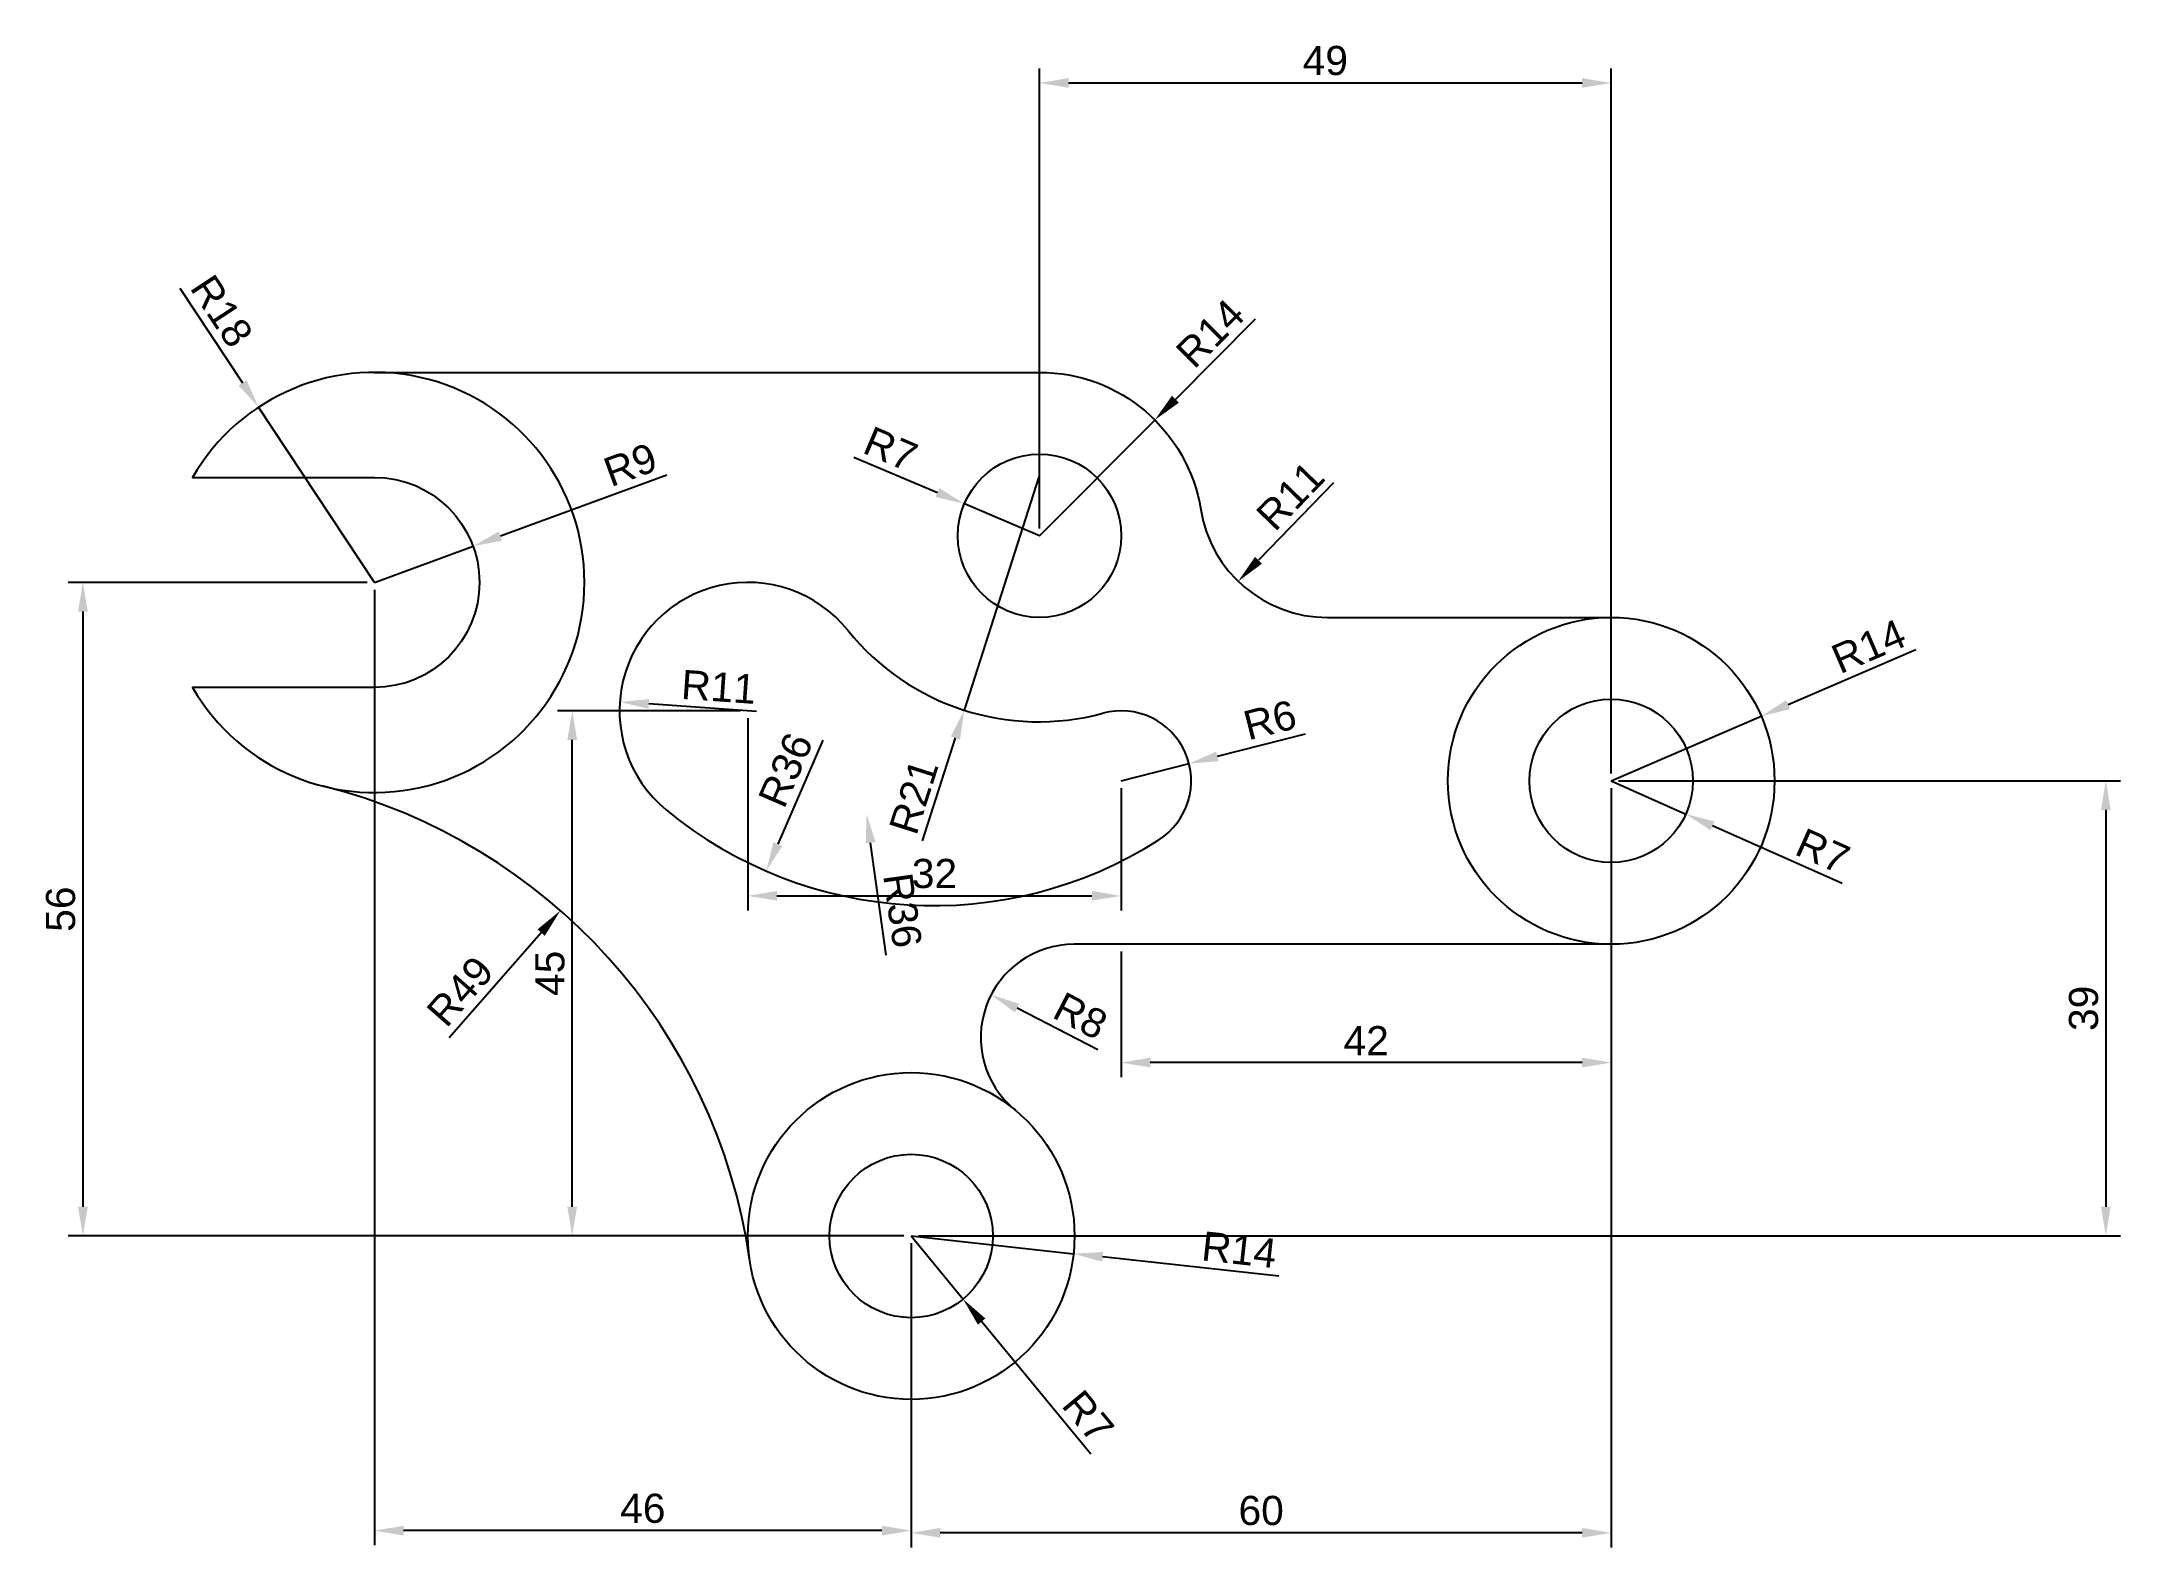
# Model space of a CAD drawing. Header units: millimetres. Extents: x 2471 to 2650, y 1467 to 1596.
import ezdxf

# ---------------------------------------------------------------- set-up
doc = ezdxf.new("R2010")
doc.units = ezdxf.units.MM
doc.styles.get("Standard").update_dxf_attribs({"font": 'arial.ttf'})
doc.dimstyles.new('ISO-25', dxfattribs={"dimtxt": 2.5, "dimasz": 2.5, "dimexe": 1.25, "dimexo": 0.625, "dimtad": 1, "dimtxsty": 'Standard', "dimcen": 2.5, "dimadec": 0, "dimazin": 0, "dimtfac": 1, "dimtmove": 0, "dimatfit": 3, "dimfxl": 1, "dimarcsym": 0})

# ---------------------------------------------------------------- blocks, each defined once
blk = doc.blocks.new('*D2')
at = {"color": 0, "lineweight": -2, "transparency": 16777216}
for p, q in [((2525.05, 1559.12), (2510.78, 1553.88)), ((2499.98, 1549.92), (2508.43, 1553.02))]:
    blk.add_line(p, q, dxfattribs=at)
at = {"color": 0, "transparency": 16777216}
blk.add_solid([(2510.63, 1554.27), (2510.92, 1553.49), (2508.43, 1553.02)], dxfattribs=at)
at = {"layer": 'Defpoints', "color": 0, "transparency": 16777216}
for p in [(2508.43, 1553.02), (2499.98, 1549.92)]:
    blk.add_point(p, dxfattribs=at)
at = {"color": 0, "transparency": 16777216, "insert": (2521.91, 1559.99), "char_height": 2.5, "attachment_point": 5, "rotation": 20.1532}
blk.add_mtext('R9', dxfattribs=at)
blk = doc.blocks.new('*D3')
at = {"color": 0, "lineweight": -2, "transparency": 16777216}
for p, q in [((2483.31, 1575.13), (2488.67, 1567.01)), ((2499.98, 1549.92), (2490.05, 1564.93))]:
    blk.add_line(p, q, dxfattribs=at)
at = {"color": 0, "transparency": 16777216}
blk.add_solid([(2489.02, 1567.24), (2488.33, 1566.79), (2490.05, 1564.93)], dxfattribs=at)
at = {"layer": 'Defpoints', "color": 0, "transparency": 16777216}
for p in [(2490.05, 1564.93), (2499.98, 1549.92)]:
    blk.add_point(p, dxfattribs=at)
at = {"color": 0, "transparency": 16777216, "insert": (2486.89, 1573.16), "char_height": 2.5, "attachment_point": 5, "rotation": 303.4777}
blk.add_mtext('R18', dxfattribs=at)
blk = doc.blocks.new('*D4')
at = {"color": 0, "lineweight": -2, "transparency": 16777216}
blk.add_line((2506.37, 1510.91), (2514.27, 1519.92), dxfattribs=at)
at = {"color": 0, "transparency": 16777216}
blk.add_solid([(2513.96, 1520.19), (2514.58, 1519.64), (2515.92, 1521.8)], dxfattribs=at)
at = {"layer": 'Defpoints', "color": 0, "transparency": 16777216}
for p in [(2515.92, 1521.8), (2483.62, 1484.94)]:
    blk.add_point(p, dxfattribs=at)
at = {"color": 0, "transparency": 16777216, "insert": (2507.33, 1514.88), "char_height": 2.5, "attachment_point": 5, "rotation": 48.7716}
blk.add_mtext('R49', dxfattribs=at)
blk = doc.blocks.new('*D5')
at = {"color": 0, "lineweight": -2, "transparency": 16777216}
for p, q in [((2545.98, 1493.92), (2550.43, 1488.51)), ((2561.39, 1475.21), (2552.02, 1486.58))]:
    blk.add_line(p, q, dxfattribs=at)
at = {"color": 0, "transparency": 16777216}
blk.add_solid([(2552.34, 1486.85), (2551.7, 1486.32), (2550.43, 1488.51)], dxfattribs=at)
at = {"layer": 'Defpoints', "color": 0, "transparency": 16777216}
for p in [(2545.98, 1493.92), (2550.43, 1488.51)]:
    blk.add_point(p, dxfattribs=at)
at = {"color": 0, "transparency": 16777216, "insert": (2561.16, 1478.44), "char_height": 2.5, "attachment_point": 5, "rotation": 309.487}
blk.add_mtext('R7', dxfattribs=at)
blk = doc.blocks.new('*D6')
at = {"color": 0, "lineweight": -2, "transparency": 16777216}
for p, q in [((2545.98, 1493.92), (2559.9, 1492.4)), ((2577.49, 1490.47), (2562.38, 1492.12))]:
    blk.add_line(p, q, dxfattribs=at)
at = {"color": 0, "transparency": 16777216}
blk.add_solid([(2562.43, 1492.54), (2562.34, 1491.71), (2559.9, 1492.4)], dxfattribs=at)
at = {"layer": 'Defpoints', "color": 0, "transparency": 16777216}
for p in [(2545.98, 1493.92), (2559.9, 1492.4)]:
    blk.add_point(p, dxfattribs=at)
at = {"color": 0, "transparency": 16777216, "insert": (2574.1, 1492.74), "char_height": 2.5, "attachment_point": 5, "rotation": 353.7662}
blk.add_mtext('R14', dxfattribs=at)
blk = doc.blocks.new('*D7')
at = {"color": 0, "lineweight": -2, "transparency": 16777216}
blk.add_line((2561.98, 1509.87), (2555.06, 1513.44), dxfattribs=at)
at = {"color": 0, "transparency": 16777216}
blk.add_solid([(2555.25, 1513.81), (2554.87, 1513.07), (2552.84, 1514.58)], dxfattribs=at)
at = {"layer": 'Defpoints', "color": 0, "transparency": 16777216}
for p in [(2552.84, 1514.58), (2559.95, 1510.92)]:
    blk.add_point(p, dxfattribs=at)
at = {"color": 0, "transparency": 16777216, "insert": (2560.5, 1512.77), "char_height": 2.5, "attachment_point": 5, "rotation": 332.7076}
blk.add_mtext('R8', dxfattribs=at)
blk = doc.blocks.new('*D8')
at = {"color": 0, "lineweight": -2, "transparency": 16777216}
for p, q in [((2579.76, 1536.92), (2572.22, 1535.01)), ((2563.98, 1532.92), (2569.8, 1534.39))]:
    blk.add_line(p, q, dxfattribs=at)
at = {"color": 0, "transparency": 16777216}
blk.add_solid([(2572.12, 1535.41), (2572.32, 1534.6), (2569.8, 1534.39)], dxfattribs=at)
at = {"layer": 'Defpoints', "color": 0, "transparency": 16777216}
for p in [(2569.8, 1534.39), (2563.98, 1532.92)]:
    blk.add_point(p, dxfattribs=at)
at = {"color": 0, "transparency": 16777216, "insert": (2576.73, 1538.12), "char_height": 2.5, "attachment_point": 5, "rotation": 14.2542}
blk.add_mtext('R6', dxfattribs=at)
blk = doc.blocks.new('*D9')
at = {"color": 0, "lineweight": -2, "transparency": 16777216}
for p, q in [((2556.92, 1558.97), (2550.53, 1538.97)), ((2546.96, 1527.78), (2549.77, 1536.59))]:
    blk.add_line(p, q, dxfattribs=at)
at = {"color": 0, "transparency": 16777216}
blk.add_solid([(2549.37, 1536.71), (2550.17, 1536.46), (2550.53, 1538.97)], dxfattribs=at)
at = {"layer": 'Defpoints', "color": 0, "transparency": 16777216}
for p in [(2556.92, 1558.97), (2550.53, 1538.97)]:
    blk.add_point(p, dxfattribs=at)
at = {"color": 0, "transparency": 16777216, "insert": (2546.2, 1531.57), "char_height": 2.5, "attachment_point": 5, "rotation": 72.3028}
blk.add_mtext('R21', dxfattribs=at)
blk = doc.blocks.new('*D10')
at = {"color": 0, "lineweight": -2, "transparency": 16777216}
blk.add_line((2532.72, 1538.86), (2523.5, 1539.5), dxfattribs=at)
at = {"color": 0, "transparency": 16777216}
blk.add_solid([(2523.53, 1539.92), (2523.47, 1539.09), (2521.01, 1539.67)], dxfattribs=at)
at = {"layer": 'Defpoints', "color": 0, "transparency": 16777216}
for p in [(2521.01, 1539.67), (2531.98, 1538.92)]:
    blk.add_point(p, dxfattribs=at)
at = {"color": 0, "transparency": 16777216, "insert": (2529.49, 1540.97), "char_height": 2.5, "attachment_point": 5, "rotation": 356.0527}
blk.add_mtext('R11', dxfattribs=at)
blk = doc.blocks.new('*D11')
at = {"color": 0, "lineweight": -2, "transparency": 16777216}
blk.add_line((2543.85, 1517.98), (2542.5, 1527.61), dxfattribs=at)
at = {"color": 0, "transparency": 16777216}
blk.add_solid([(2542.92, 1527.67), (2542.09, 1527.55), (2542.16, 1530.08)], dxfattribs=at)
at = {"layer": 'Defpoints', "color": 0, "transparency": 16777216}
for p in [(2542.16, 1530.08), (2547.16, 1494.43)]:
    blk.add_point(p, dxfattribs=at)
at = {"color": 0, "transparency": 16777216, "insert": (2545.24, 1521.82), "char_height": 2.5, "attachment_point": 5, "rotation": 277.983}
blk.add_mtext('R36', dxfattribs=at)
blk = doc.blocks.new('*D12')
at = {"color": 0, "lineweight": -2, "transparency": 16777216}
blk.add_line((2582.18, 1558.45), (2575.75, 1551.81), dxfattribs=at)
at = {"color": 0, "transparency": 16777216}
blk.add_solid([(2575.45, 1552.1), (2576.05, 1551.52), (2574.01, 1550.01)], dxfattribs=at)
at = {"layer": 'Defpoints', "color": 0, "transparency": 16777216}
for p in [(2581.66, 1557.92), (2574.01, 1550.01)]:
    blk.add_point(p, dxfattribs=at)
at = {"color": 0, "transparency": 16777216, "insert": (2578.48, 1557.34), "char_height": 2.5, "attachment_point": 5, "rotation": 45.9118}
blk.add_mtext('R11', dxfattribs=at)
blk = doc.blocks.new('*D13')
at = {"color": 0, "lineweight": -2, "transparency": 16777216}
for p, q in [((2575.48, 1572.48), (2568.63, 1565.6)), ((2556.98, 1553.92), (2566.86, 1563.83))]:
    blk.add_line(p, q, dxfattribs=at)
at = {"color": 0, "transparency": 16777216}
blk.add_solid([(2568.33, 1565.9), (2568.92, 1565.31), (2566.86, 1563.83)], dxfattribs=at)
at = {"layer": 'Defpoints', "color": 0, "transparency": 16777216}
for p in [(2566.86, 1563.83), (2556.98, 1553.92)]:
    blk.add_point(p, dxfattribs=at)
at = {"color": 0, "transparency": 16777216, "insert": (2571.61, 1571.26), "char_height": 2.5, "attachment_point": 5, "rotation": 45.1032}
blk.add_mtext('R14', dxfattribs=at)
blk = doc.blocks.new('*D14')
at = {"color": 0, "lineweight": -2, "transparency": 16777216}
for p, q in [((2541.07, 1560.65), (2548.23, 1557.62)), ((2556.98, 1553.92), (2550.54, 1556.65))]:
    blk.add_line(p, q, dxfattribs=at)
at = {"color": 0, "transparency": 16777216}
blk.add_solid([(2548.4, 1558), (2548.07, 1557.24), (2550.54, 1556.65)], dxfattribs=at)
at = {"layer": 'Defpoints', "color": 0, "transparency": 16777216}
for p in [(2550.54, 1556.65), (2556.98, 1553.92)]:
    blk.add_point(p, dxfattribs=at)
at = {"color": 0, "transparency": 16777216, "insert": (2544.23, 1561.35), "char_height": 2.5, "attachment_point": 5, "rotation": 337.0524}
blk.add_mtext('R7', dxfattribs=at)
blk = doc.blocks.new('*D15')
at = {"color": 0, "lineweight": -2, "transparency": 16777216}
for p, q in [((2632.09, 1544.15), (2621.14, 1539.44)), ((2605.98, 1532.92), (2618.84, 1538.45))]:
    blk.add_line(p, q, dxfattribs=at)
at = {"color": 0, "transparency": 16777216}
blk.add_solid([(2620.97, 1539.82), (2621.3, 1539.05), (2618.84, 1538.45)], dxfattribs=at)
at = {"layer": 'Defpoints', "color": 0, "transparency": 16777216}
for p in [(2618.84, 1538.45), (2605.98, 1532.92)]:
    blk.add_point(p, dxfattribs=at)
at = {"color": 0, "transparency": 16777216, "insert": (2628.04, 1544.45), "char_height": 2.5, "attachment_point": 5, "rotation": 23.2781}
blk.add_mtext('R14', dxfattribs=at)
blk = doc.blocks.new('*D16')
at = {"color": 0, "lineweight": -2, "transparency": 16777216}
for p, q in [((2605.98, 1532.92), (2612.38, 1530.07)), ((2625.78, 1524.12), (2614.66, 1529.06))]:
    blk.add_line(p, q, dxfattribs=at)
at = {"color": 0, "transparency": 16777216}
blk.add_solid([(2614.83, 1529.44), (2614.49, 1528.68), (2612.38, 1530.07)], dxfattribs=at)
at = {"layer": 'Defpoints', "color": 0, "transparency": 16777216}
for p in [(2605.98, 1532.92), (2612.38, 1530.07)]:
    blk.add_point(p, dxfattribs=at)
at = {"color": 0, "transparency": 16777216, "insert": (2624.13, 1526.9), "char_height": 2.5, "attachment_point": 5, "rotation": 336.034}
blk.add_mtext('R7', dxfattribs=at)
blk = doc.blocks.new('*D17')
at = {"color": 0, "lineweight": -2, "transparency": 16777216}
for p, q in [((2606.61, 1532.92), (2649.63, 1532.92)), ((2648.38, 1530.42), (2648.38, 1496.42)), ((2546.61, 1493.92), (2649.63, 1493.92))]:
    blk.add_line(p, q, dxfattribs=at)
at = {"color": 0, "transparency": 16777216}
for points in [[(2647.96, 1530.42), (2648.79, 1530.42), (2648.38, 1532.92)], [(2647.96, 1496.42), (2648.79, 1496.42), (2648.38, 1493.92)]]:
    blk.add_solid(points, dxfattribs=at)
at = {"layer": 'Defpoints', "color": 0, "transparency": 16777216}
for p in [(2605.98, 1532.92), (2545.98, 1493.92), (2648.38, 1493.92)]:
    blk.add_point(p, dxfattribs=at)
at = {"color": 0, "transparency": 16777216, "insert": (2646.48, 1513.42), "char_height": 2.5, "attachment_point": 5, "rotation": 90}
blk.add_mtext('39', dxfattribs=at)
blk = doc.blocks.new('*D18')
at = {"color": 0, "lineweight": -2, "transparency": 16777216}
for p, q in [((2563.98, 1518.29), (2563.98, 1507.52)), ((2605.98, 1518.29), (2605.98, 1507.52)), ((2603.48, 1508.77), (2566.48, 1508.77))]:
    blk.add_line(p, q, dxfattribs=at)
at = {"color": 0, "transparency": 16777216}
for points in [[(2566.48, 1509.19), (2566.48, 1508.36), (2563.98, 1508.77)], [(2603.48, 1509.19), (2603.48, 1508.36), (2605.98, 1508.77)]]:
    blk.add_solid(points, dxfattribs=at)
at = {"layer": 'Defpoints', "color": 0, "transparency": 16777216}
for p in [(2563.98, 1518.92), (2605.98, 1518.92), (2563.98, 1508.77)]:
    blk.add_point(p, dxfattribs=at)
at = {"color": 0, "transparency": 16777216, "insert": (2584.98, 1510.65), "char_height": 2.5, "attachment_point": 5}
blk.add_mtext('42', dxfattribs=at)
blk = doc.blocks.new('*D19')
at = {"color": 0, "lineweight": -2, "transparency": 16777216}
for p, q in [((2556.98, 1554.54), (2556.98, 1593.96)), ((2605.98, 1533.54), (2605.98, 1593.96)), ((2559.48, 1592.71), (2603.48, 1592.71))]:
    blk.add_line(p, q, dxfattribs=at)
at = {"color": 0, "transparency": 16777216}
for points in [[(2559.48, 1593.13), (2559.48, 1592.3), (2556.98, 1592.71)], [(2603.48, 1593.13), (2603.48, 1592.3), (2605.98, 1592.71)]]:
    blk.add_solid(points, dxfattribs=at)
at = {"layer": 'Defpoints', "color": 0, "transparency": 16777216}
for p in [(2605.98, 1592.71), (2556.98, 1553.92), (2605.98, 1532.92)]:
    blk.add_point(p, dxfattribs=at)
at = {"color": 0, "transparency": 16777216, "insert": (2581.48, 1594.62), "char_height": 2.5, "attachment_point": 5}
blk.add_mtext('49', dxfattribs=at)
blk = doc.blocks.new('*D20')
at = {"color": 0, "lineweight": -2, "transparency": 16777216}
for p, q in [((2605.98, 1532.29), (2605.98, 1467.23)), ((2545.98, 1493.29), (2545.98, 1467.23)), ((2603.48, 1468.48), (2548.48, 1468.48))]:
    blk.add_line(p, q, dxfattribs=at)
at = {"color": 0, "transparency": 16777216}
for points in [[(2548.48, 1468.9), (2548.48, 1468.07), (2545.98, 1468.48)], [(2603.48, 1468.9), (2603.48, 1468.07), (2605.98, 1468.48)]]:
    blk.add_solid(points, dxfattribs=at)
at = {"layer": 'Defpoints', "color": 0, "transparency": 16777216}
for p in [(2605.98, 1532.92), (2545.98, 1493.92), (2545.98, 1468.48)]:
    blk.add_point(p, dxfattribs=at)
at = {"color": 0, "transparency": 16777216, "insert": (2575.98, 1470.38), "char_height": 2.5, "attachment_point": 5}
blk.add_mtext('60', dxfattribs=at)
blk = doc.blocks.new('*D21')
at = {"color": 0, "lineweight": -2, "transparency": 16777216}
for p, q in [((2499.98, 1549.29), (2499.98, 1467.42)), ((2545.98, 1493.29), (2545.98, 1467.42)), ((2543.48, 1468.67), (2502.48, 1468.67))]:
    blk.add_line(p, q, dxfattribs=at)
at = {"color": 0, "transparency": 16777216}
for points in [[(2502.48, 1469.09), (2502.48, 1468.25), (2499.98, 1468.67)], [(2543.48, 1469.09), (2543.48, 1468.25), (2545.98, 1468.67)]]:
    blk.add_solid(points, dxfattribs=at)
at = {"layer": 'Defpoints', "color": 0, "transparency": 16777216}
for p in [(2499.98, 1549.92), (2545.98, 1493.92), (2499.98, 1468.67)]:
    blk.add_point(p, dxfattribs=at)
at = {"color": 0, "transparency": 16777216, "insert": (2522.98, 1470.57), "char_height": 2.5, "attachment_point": 5}
blk.add_mtext('46', dxfattribs=at)
blk = doc.blocks.new('*D22')
at = {"color": 0, "lineweight": -2, "transparency": 16777216}
for p, q in [((2531.36, 1538.92), (2515.68, 1538.92)), ((2516.93, 1496.42), (2516.93, 1536.42)), ((2545.36, 1493.92), (2515.68, 1493.92))]:
    blk.add_line(p, q, dxfattribs=at)
at = {"color": 0, "transparency": 16777216}
for points in [[(2516.51, 1536.42), (2517.35, 1536.42), (2516.93, 1538.92)], [(2516.51, 1496.42), (2517.35, 1496.42), (2516.93, 1493.92)]]:
    blk.add_solid(points, dxfattribs=at)
at = {"layer": 'Defpoints', "color": 0, "transparency": 16777216}
for p in [(2516.93, 1538.92), (2531.98, 1538.92), (2545.98, 1493.92)]:
    blk.add_point(p, dxfattribs=at)
at = {"color": 0, "transparency": 16777216, "insert": (2515.03, 1516.42), "char_height": 2.5, "attachment_point": 5, "rotation": 90}
blk.add_mtext('45', dxfattribs=at)
blk = doc.blocks.new('*D23')
at = {"color": 0, "lineweight": -2, "transparency": 16777216}
for p, q in [((2499.36, 1549.92), (2473.74, 1549.92)), ((2474.99, 1547.42), (2474.99, 1496.42)), ((2545.36, 1493.92), (2473.74, 1493.92))]:
    blk.add_line(p, q, dxfattribs=at)
at = {"color": 0, "transparency": 16777216}
for points in [[(2474.57, 1547.42), (2475.41, 1547.42), (2474.99, 1549.92)], [(2474.57, 1496.42), (2475.41, 1496.42), (2474.99, 1493.92)]]:
    blk.add_solid(points, dxfattribs=at)
at = {"layer": 'Defpoints', "color": 0, "transparency": 16777216}
for p in [(2499.98, 1549.92), (2474.99, 1493.92), (2545.98, 1493.92)]:
    blk.add_point(p, dxfattribs=at)
at = {"color": 0, "transparency": 16777216, "insert": (2473.09, 1521.92), "char_height": 2.5, "attachment_point": 5, "rotation": 90}
blk.add_mtext('56', dxfattribs=at)
blk = doc.blocks.new('*D24')
at = {"color": 0, "lineweight": -2, "transparency": 16777216}
for p, q in [((2531.98, 1538.29), (2531.98, 1521.81)), ((2563.98, 1532.29), (2563.98, 1521.81)), ((2534.48, 1523.06), (2561.48, 1523.06))]:
    blk.add_line(p, q, dxfattribs=at)
at = {"color": 0, "transparency": 16777216}
for points in [[(2534.48, 1523.48), (2534.48, 1522.65), (2531.98, 1523.06)], [(2561.48, 1523.48), (2561.48, 1522.65), (2563.98, 1523.06)]]:
    blk.add_solid(points, dxfattribs=at)
at = {"layer": 'Defpoints', "color": 0, "transparency": 16777216}
for p in [(2531.98, 1538.92), (2563.98, 1532.92), (2563.98, 1523.06)]:
    blk.add_point(p, dxfattribs=at)
at = {"color": 0, "transparency": 16777216, "insert": (2547.98, 1524.96), "char_height": 2.5, "attachment_point": 5}
blk.add_mtext('32', dxfattribs=at)
blk = doc.blocks.new('*D25')
at = {"color": 0, "lineweight": -2, "transparency": 16777216}
blk.add_line((2538.41, 1536.4), (2534.55, 1527.48), dxfattribs=at)
at = {"color": 0, "transparency": 16777216}
blk.add_solid([(2534.17, 1527.65), (2534.93, 1527.32), (2533.56, 1525.19)], dxfattribs=at)
at = {"layer": 'Defpoints', "color": 0, "transparency": 16777216}
for p in [(2547.87, 1558.22), (2533.56, 1525.19)]:
    blk.add_point(p, dxfattribs=at)
at = {"color": 0, "transparency": 16777216, "insert": (2535.23, 1533.85), "char_height": 2.5, "attachment_point": 5, "rotation": 66.5745}
blk.add_mtext('R36', dxfattribs=at)

msp = doc.modelspace()

# ---------------------------------------------------------------- linework, layer by layer
msp.add_lwpolyline([(2499.982, 1540.916), (2484.394, 1540.916, 3.7320508), (2484.394, 1558.916), (2499.982, 1558.916, -1)], format="xyb", close=True)
for points in [[(2499.982, 1567.916), (2556.982, 1567.916, -0.3678942), (2570.802, 1556.156, 0.3678942), (2581.66, 1546.916), (2605.982, 1546.916)], [(2605.982, 1518.916), (2559.946, 1518.916, 0.7041126), (2554.868, 1504.734)]]:
    msp.add_lwpolyline(points, format="xyb")
for centre, radius in [((2556.982, 1553.916), 7), ((2605.982, 1532.916), 14), ((2605.982, 1532.916), 7), ((2545.982, 1493.916), 14), ((2545.982, 1493.916), 7)]:
    msp.add_circle(centre, radius)
for centre, radius, start, end in [((2531.982, 1538.916), 11, 38.81695, 230.54974), ((2556.915, 1558.975), 21, 218.81695, 285.17364), ((2563.982, 1532.916), 6, 302.49051, 105.17364), ((2483.624, 1484.943), 49, 8.18792, 75.86862), ((2547.867, 1558.22), 36, 230.54974, 302.49051)]:
    msp.add_arc(centre, radius, start, end)

# ---------------------------------------------------------------- dimensions: what is measured, and where the dimension line sits
for base, p1, p2, picture, middle in [((2605.982, 1592.715), (2556.982, 1553.916), (2605.982, 1532.916), '*D19', (2581.482, 1594.616)), ((2499.982, 1468.669), (2545.982, 1493.916), (2499.982, 1549.916), '*D21', (2522.982, 1470.57)), ((2563.982, 1523.063), (2531.982, 1538.916), (2563.982, 1532.916), '*D24', (2547.982, 1524.965)), ((2545.982, 1468.482), (2605.982, 1532.916), (2545.982, 1493.916), '*D20', (2575.982, 1470.383)), ((2563.982, 1508.774), (2605.982, 1518.916), (2563.982, 1518.916), '*D18', (2584.982, 1510.654))]:
    dim = msp.add_linear_dim(base=base, p1=p1, p2=p2, dimstyle='ISO-25')
    dim.commit()
    dim.dimension.update_dxf_attribs({"geometry": picture, "text_midpoint": middle})
for center, mpoint, picture, middle in [((2499.982, 1549.916), (2490.053, 1564.93), '*D3', (2486.887, 1573.164)), ((2556.982, 1553.916), (2566.864, 1563.833), '*D13', (2571.607, 1571.257)), ((2556.982, 1553.916), (2550.536, 1556.645), '*D14', (2544.231, 1561.351)), ((2556.915, 1558.975), (2550.531, 1538.968), '*D9', (2546.196, 1531.565)), ((2563.982, 1532.916), (2569.797, 1534.393), '*D8', (2576.734, 1538.117))]:
    dim = msp.add_radius_dim(center=center, mpoint=mpoint, dimstyle='ISO-25')
    dim.commit()
    dim.dimension.update_dxf_attribs({"geometry": picture, "text_midpoint": middle})
for center, mpoint, picture, middle in [((2499.982, 1549.916), (2508.431, 1553.017), '*D2', (2522.57, 1558.206)), ((2581.66, 1557.916), (2574.007, 1550.015), '*D12', (2579.831, 1556.027)), ((2547.867, 1558.22), (2533.555, 1525.187), '*D25', (2536.979, 1533.089)), ((2605.982, 1532.916), (2618.842, 1538.449), '*D15', (2628.778, 1542.723)), ((2531.982, 1538.916), (2521.008, 1539.673), '*D10', (2529.359, 1539.097)), ((2605.982, 1532.916), (2612.379, 1530.072), '*D16', (2623.365, 1525.189)), ((2547.157, 1494.433), (2542.158, 1530.084), '*D11', (2543.353, 1521.557)), ((2483.624, 1484.943), (2515.918, 1521.796), '*D4', (2508.757, 1513.624)), ((2559.946, 1510.916), (2552.837, 1514.584), '*D7', (2559.629, 1511.079)), ((2545.982, 1493.916), (2559.899, 1492.396), '*D6', (2573.901, 1490.866)), ((2545.982, 1493.916), (2550.433, 1488.513), '*D5', (2559.715, 1477.249))]:
    dim = msp.add_radius_dim(center=center, mpoint=mpoint, dimstyle='ISO-25')
    dim.commit()
    dim.dimension.update_dxf_attribs({"geometry": picture, "text_midpoint": middle, "dimtype": 164})
for base, p1, p2, picture, middle in [((2474.99, 1493.916), (2499.982, 1549.916), (2545.982, 1493.916), '*D23', (2473.089, 1521.916)), ((2516.931, 1538.916), (2545.982, 1493.916), (2531.982, 1538.916), '*D22', (2515.034, 1516.416)), ((2648.377, 1493.916), (2605.982, 1532.916), (2545.982, 1493.916), '*D17', (2646.475, 1513.416))]:
    dim = msp.add_linear_dim(base=base, p1=p1, p2=p2, angle=90, dimstyle='ISO-25')
    dim.commit()
    dim.dimension.update_dxf_attribs({"geometry": picture, "text_midpoint": middle})

doc.saveas('drawing.dxf')
